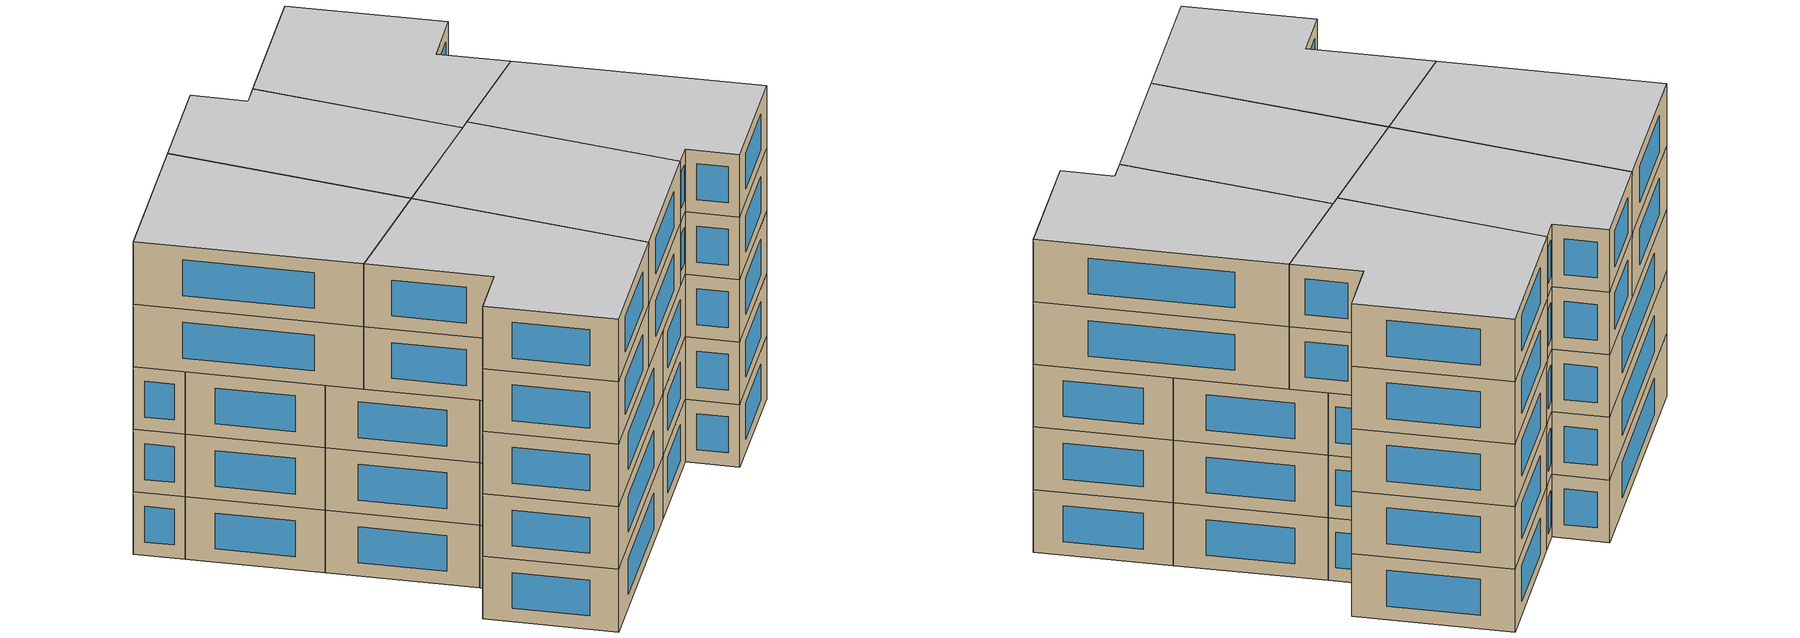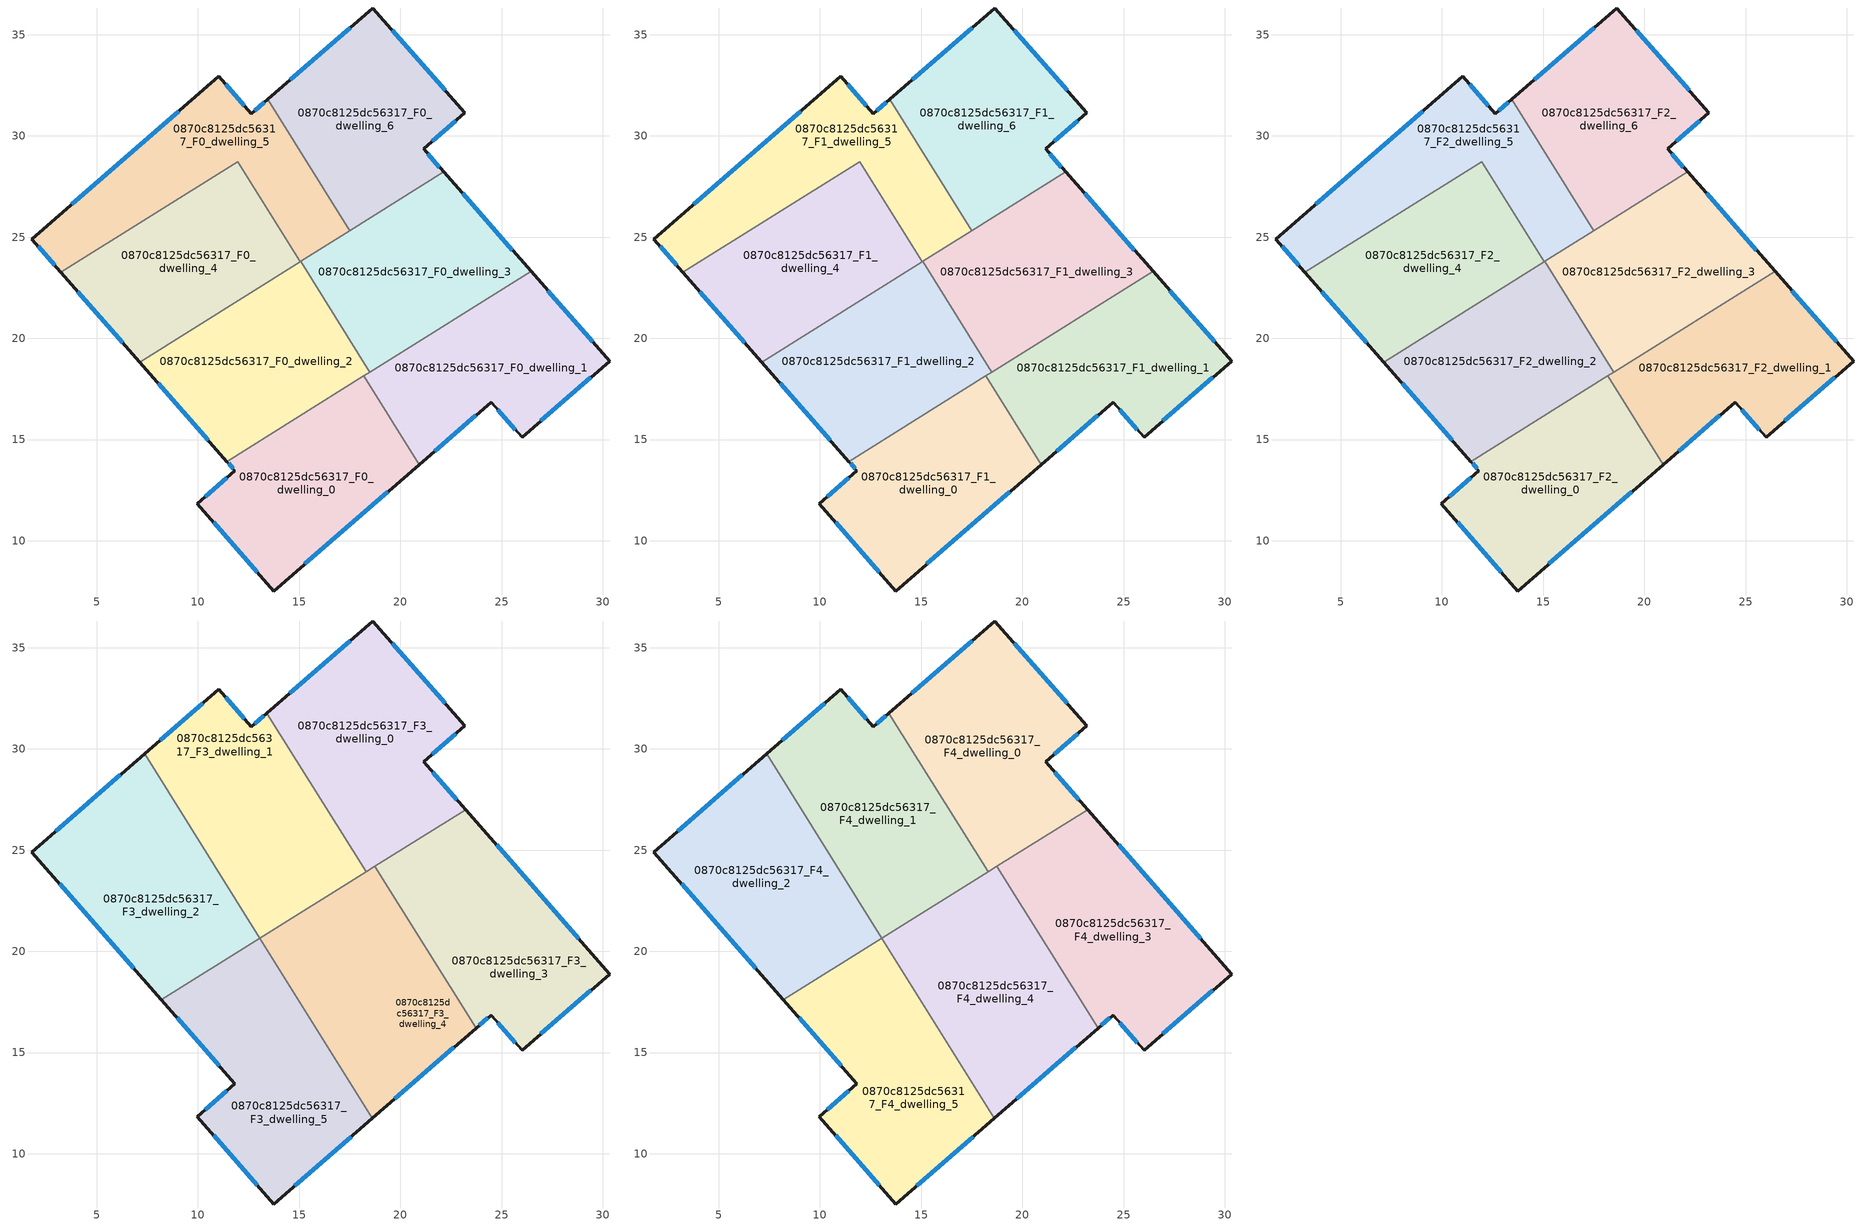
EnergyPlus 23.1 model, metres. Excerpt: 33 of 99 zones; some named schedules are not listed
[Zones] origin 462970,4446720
0870c8125dc56317_F0_dwelling_0
 floor ground (EU_floor_Construction): 18.19,18.14 20.92,13.76 13.74,7.52 9.96,11.83 11.82,13.47 11.43,13.92 z0
 wall outside (EU_wall_Construction): 11.43,13.92 11.82,13.47 9.96,11.83 13.74,7.52 20.92,13.76 z0:3
 wall to 0870c8125dc56317_F0_dwelling_1 (EU_wall_Construction): 20.92,13.76 18.19,18.14 z0:3
 wall to 0870c8125dc56317_F0_dwelling_2 (EU_wall_Construction): 18.19,18.14 11.43,13.92 z0:3
 window (EU_Window_Construction): 11.42,13.12 10.36,12.18 / 11.51,13.82 11.74,13.56 / 15.28,8.86 19.39,12.43 / 10.77,10.91 12.93,8.44 z0.64:2.36
0870c8125dc56317_F0_dwelling_1
 floor ground (EU_floor_Construction): 26.46,23.31 30.34,18.88 26.01,15.12 24.48,16.86 20.92,13.76 18.19,18.14 z0
 wall outside (EU_wall_Construction): 20.92,13.76 24.48,16.86 26.01,15.12 30.34,18.88 26.46,23.31 z0:3
 wall to 0870c8125dc56317_F0_dwelling_3 (EU_wall_Construction): 26.46,23.31 18.49,18.34 z0:3
 wall to 0870c8125dc56317_F0_dwelling_2 (EU_wall_Construction): 18.49,18.33 18.19,18.14 z0:3
 window (EU_Window_Construction): 29.51,19.83 27.29,22.36 / 26.94,15.92 29.41,18.08 / 24.81,16.48 25.68,15.49 / 21.69,14.43 23.72,16.19 z0.64:2.36
0870c8125dc56317_F0_dwelling_2
 floor ground (EU_floor_Construction): 15.08,23.8 18.49,18.33 11.43,13.92 7.12,18.83 z0
 wall outside (EU_wall_Construction): 7.12,18.83 11.43,13.92 z0:3
 wall to 0870c8125dc56317_F0_dwelling_3 (EU_wall_Construction): 18.49,18.33 15.08,23.8 z0:3
 wall to 0870c8125dc56317_F0_dwelling_4 (EU_wall_Construction): 15.05,23.79 7.12,18.83 z0:3
 wall to 0870c8125dc56317_F0_dwelling_5 (EU_wall_Construction): 15.08,23.8 15.05,23.79 z0:3
 window (EU_Window_Construction): 8.04,17.78 10.5,14.97 z0.64:2.36
0870c8125dc56317_F0_dwelling_3
 floor ground (EU_floor_Construction): 22.15,28.22 26.46,23.31 18.49,18.33 15.08,23.8 z0
 wall outside (EU_wall_Construction): 26.46,23.31 22.15,28.22 z0:3
 wall to 0870c8125dc56317_F0_dwelling_6 (EU_wall_Construction): 22.15,28.22 17.5,25.32 z0:3
 wall to 0870c8125dc56317_F0_dwelling_5 (EU_wall_Construction): 17.5,25.32 15.08,23.8 z0:3
 window (EU_Window_Construction): 25.53,24.36 23.07,27.17 z0.64:2.36
0870c8125dc56317_F0_dwelling_4
 floor ground (EU_floor_Construction): 11.97,28.72 15.05,23.79 7.12,18.83 3.23,23.26 z0
 wall outside (EU_wall_Construction): 3.23,23.26 7.12,18.83 z0:3
 wall to 0870c8125dc56317_F0_dwelling_5 (EU_wall_Construction): 15.05,23.79 11.97,28.72 3.23,23.26 z0:3
 window (EU_Window_Construction): 4.06,22.31 6.28,19.78 z0.64:2.36
0870c8125dc56317_F0_dwelling_5
 floor ground (EU_floor_Construction): 13.45,31.81 17.5,25.32 15.05,23.79 11.97,28.72 3.23,23.26 1.79,24.91 11.02,32.94 12.63,31.1 z0
 wall outside (EU_wall_Construction): 13.45,31.81 12.63,31.1 11.02,32.94 1.79,24.91 3.23,23.26 z0:3
 wall to 0870c8125dc56317_F0_dwelling_6 (EU_wall_Construction): 17.5,25.32 13.45,31.81 z0:3
 window (EU_Window_Construction): 2.1,24.55 2.92,23.61 / 9.04,31.22 3.77,26.63 / 12.29,31.49 11.37,32.55 / 13.27,31.66 12.81,31.25 z0.64:2.36
0870c8125dc56317_F0_dwelling_6
 floor ground (EU_floor_Construction): 18.63,36.32 23.18,31.14 21.15,29.36 22.15,28.22 17.5,25.32 13.45,31.81 z0
 wall outside (EU_wall_Construction): 22.15,28.22 21.15,29.36 23.18,31.14 18.63,36.32 13.45,31.81 z0:3
 window (EU_Window_Construction): 17.52,35.36 14.56,32.78 / 22.21,32.25 19.61,35.21 / 21.58,29.74 22.75,30.76 / 21.93,28.47 21.36,29.12 z0.64:2.36
0870c8125dc56317_F1_dwelling_0
 floor to 0870c8125dc56317_F0_dwelling_0 (EU_floor_Construction): 18.19,18.14 20.92,13.76 13.74,7.52 9.96,11.83 11.82,13.47 11.43,13.92 z3
 wall outside (EU_wall_Construction): 11.43,13.92 11.82,13.47 9.96,11.83 13.74,7.52 20.92,13.76 z3:6
 wall to 0870c8125dc56317_F1_dwelling_1 (EU_wall_Construction): 20.92,13.76 18.19,18.14 z3:6
 wall to 0870c8125dc56317_F1_dwelling_2 (EU_wall_Construction): 18.19,18.14 11.43,13.92 z3:6
 window (EU_Window_Construction): 11.42,13.12 10.36,12.18 / 11.51,13.82 11.74,13.56 / 15.28,8.86 19.39,12.43 / 10.77,10.91 12.93,8.44 z3.64:5.36
0870c8125dc56317_F1_dwelling_1
 floor to 0870c8125dc56317_F0_dwelling_1 (EU_floor_Construction): 26.46,23.31 30.34,18.88 26.01,15.12 24.48,16.86 20.92,13.76 18.19,18.14 z3
 wall outside (EU_wall_Construction): 20.92,13.76 24.48,16.86 26.01,15.12 30.34,18.88 26.46,23.31 z3:6
 wall to 0870c8125dc56317_F1_dwelling_3 (EU_wall_Construction): 26.46,23.31 18.49,18.34 z3:6
 wall to 0870c8125dc56317_F1_dwelling_2 (EU_wall_Construction): 18.49,18.33 18.19,18.14 z3:6
 window (EU_Window_Construction): 29.51,19.83 27.29,22.36 / 26.94,15.92 29.41,18.08 / 24.81,16.48 25.68,15.49 / 21.69,14.43 23.72,16.19 z3.64:5.36
0870c8125dc56317_F1_dwelling_2
 floor to 0870c8125dc56317_F0_dwelling_2 (EU_floor_Construction): 15.08,23.8 18.49,18.33 11.43,13.92 7.12,18.83 z3
 wall outside (EU_wall_Construction): 7.12,18.83 11.43,13.92 z3:6
 wall to 0870c8125dc56317_F1_dwelling_3 (EU_wall_Construction): 18.49,18.33 15.08,23.8 z3:6
 wall to 0870c8125dc56317_F1_dwelling_4 (EU_wall_Construction): 15.05,23.79 7.12,18.83 z3:6
 wall to 0870c8125dc56317_F1_dwelling_5 (EU_wall_Construction): 15.08,23.8 15.05,23.79 z3:6
 window (EU_Window_Construction): 8.04,17.78 10.5,14.97 z3.64:5.36
0870c8125dc56317_F1_dwelling_3
 floor to 0870c8125dc56317_F0_dwelling_3 (EU_floor_Construction): 22.15,28.22 26.46,23.31 18.49,18.33 15.08,23.8 z3
 wall outside (EU_wall_Construction): 26.46,23.31 22.15,28.22 z3:6
 wall to 0870c8125dc56317_F1_dwelling_6 (EU_wall_Construction): 22.15,28.22 17.5,25.32 z3:6
 wall to 0870c8125dc56317_F1_dwelling_5 (EU_wall_Construction): 17.5,25.32 15.08,23.8 z3:6
 window (EU_Window_Construction): 25.53,24.36 23.07,27.17 z3.64:5.36
0870c8125dc56317_F1_dwelling_4
 floor to 0870c8125dc56317_F0_dwelling_4 (EU_floor_Construction): 11.97,28.72 15.05,23.79 7.12,18.83 3.23,23.26 z3
 wall outside (EU_wall_Construction): 3.23,23.26 7.12,18.83 z3:6
 wall to 0870c8125dc56317_F1_dwelling_5 (EU_wall_Construction): 15.05,23.79 11.97,28.72 3.23,23.26 z3:6
 window (EU_Window_Construction): 4.06,22.31 6.28,19.78 z3.64:5.36
0870c8125dc56317_F1_dwelling_5
 floor to 0870c8125dc56317_F0_dwelling_5 (EU_floor_Construction): 13.45,31.81 17.5,25.32 15.05,23.79 11.97,28.72 3.23,23.26 1.79,24.91 11.02,32.94 12.63,31.1 z3
 wall outside (EU_wall_Construction): 13.45,31.81 12.63,31.1 11.02,32.94 1.79,24.91 3.23,23.26 z3:6
 wall to 0870c8125dc56317_F1_dwelling_6 (EU_wall_Construction): 17.5,25.32 13.45,31.81 z3:6
 window (EU_Window_Construction): 2.1,24.55 2.92,23.61 / 9.04,31.22 3.77,26.63 / 12.29,31.49 11.37,32.55 / 13.27,31.66 12.81,31.25 z3.64:5.36
0870c8125dc56317_F1_dwelling_6
 floor to 0870c8125dc56317_F0_dwelling_6 (EU_floor_Construction): 18.63,36.32 23.18,31.14 21.15,29.36 22.15,28.22 17.5,25.32 13.45,31.81 z3
 wall outside (EU_wall_Construction): 22.15,28.22 21.15,29.36 23.18,31.14 18.63,36.32 13.45,31.81 z3:6
 window (EU_Window_Construction): 17.52,35.36 14.56,32.78 / 22.21,32.25 19.61,35.21 / 21.58,29.74 22.75,30.76 / 21.93,28.47 21.36,29.12 z3.64:5.36
0870c8125dc56317_F2_dwelling_0
 floor to 0870c8125dc56317_F1_dwelling_0 (EU_floor_Construction): 18.19,18.14 20.92,13.76 13.74,7.52 9.96,11.83 11.82,13.47 11.43,13.92 z6
 wall outside (EU_wall_Construction): 11.43,13.92 11.82,13.47 9.96,11.83 13.74,7.52 20.92,13.76 z6:9
 wall to 0870c8125dc56317_F2_dwelling_1 (EU_wall_Construction): 20.92,13.76 18.19,18.14 z6:9
 wall to 0870c8125dc56317_F2_dwelling_2 (EU_wall_Construction): 18.19,18.14 11.43,13.92 z6:9
 window (EU_Window_Construction): 11.42,13.12 10.36,12.18 / 11.51,13.82 11.74,13.56 / 15.28,8.86 19.39,12.43 / 10.77,10.91 12.93,8.44 z6.64:8.36
0870c8125dc56317_F2_dwelling_1
 floor to 0870c8125dc56317_F1_dwelling_1 (EU_floor_Construction): 26.46,23.31 30.34,18.88 26.01,15.12 24.48,16.86 20.92,13.76 18.19,18.14 z6
 wall outside (EU_wall_Construction): 20.92,13.76 24.48,16.86 26.01,15.12 30.34,18.88 26.46,23.31 z6:9
 wall to 0870c8125dc56317_F2_dwelling_3 (EU_wall_Construction): 26.46,23.31 18.49,18.34 z6:9
 wall to 0870c8125dc56317_F2_dwelling_2 (EU_wall_Construction): 18.49,18.33 18.19,18.14 z6:9
 window (EU_Window_Construction): 29.51,19.83 27.29,22.36 / 26.94,15.92 29.41,18.08 / 24.81,16.48 25.68,15.49 / 21.69,14.43 23.72,16.19 z6.64:8.36
0870c8125dc56317_F2_dwelling_2
 floor to 0870c8125dc56317_F1_dwelling_2 (EU_floor_Construction): 15.08,23.8 18.49,18.33 11.43,13.92 7.12,18.83 z6
 wall outside (EU_wall_Construction): 7.12,18.83 11.43,13.92 z6:9
 wall to 0870c8125dc56317_F2_dwelling_3 (EU_wall_Construction): 18.49,18.33 15.08,23.8 z6:9
 wall to 0870c8125dc56317_F2_dwelling_4 (EU_wall_Construction): 15.05,23.79 7.12,18.83 z6:9
 wall to 0870c8125dc56317_F2_dwelling_5 (EU_wall_Construction): 15.08,23.8 15.05,23.79 z6:9
 window (EU_Window_Construction): 8.04,17.78 10.5,14.97 z6.64:8.36
 ceiling adiabatic (EU_roof_Construction): 15.62,16.54 13.06,20.64 15.93,22.44 15.08,23.8 7.12,18.83 11.43,13.92 z9
0870c8125dc56317_F2_dwelling_3
 floor to 0870c8125dc56317_F1_dwelling_3 (EU_floor_Construction): 22.15,28.22 26.46,23.31 18.49,18.33 15.08,23.8 z6
 wall outside (EU_wall_Construction): 26.46,23.31 22.15,28.22 z6:9
 wall to 0870c8125dc56317_F2_dwelling_6 (EU_wall_Construction): 22.15,28.22 17.5,25.32 z6:9
 wall to 0870c8125dc56317_F2_dwelling_5 (EU_wall_Construction): 17.5,25.32 15.08,23.8 z6:9
 window (EU_Window_Construction): 25.53,24.36 23.07,27.17 z6.64:8.36
 ceiling adiabatic (EU_roof_Construction): 18.31,23.92 17.46,25.29 15.08,23.8 15.93,22.44 z9
0870c8125dc56317_F2_dwelling_4
 floor to 0870c8125dc56317_F1_dwelling_4 (EU_floor_Construction): 11.97,28.72 15.05,23.79 7.12,18.83 3.23,23.26 z6
 wall outside (EU_wall_Construction): 3.23,23.26 7.12,18.83 z6:9
 wall to 0870c8125dc56317_F2_dwelling_5 (EU_wall_Construction): 15.05,23.79 11.97,28.72 3.23,23.26 z6:9
 window (EU_Window_Construction): 4.06,22.31 6.28,19.78 z6.64:8.36
 ceiling adiabatic (EU_roof_Construction): 12.2,22.01 9.12,26.94 3.23,23.26 7.12,18.83 z9
0870c8125dc56317_F2_dwelling_5
 floor to 0870c8125dc56317_F1_dwelling_5 (EU_floor_Construction): 13.45,31.81 17.5,25.32 15.05,23.79 11.97,28.72 3.23,23.26 1.79,24.91 11.02,32.94 12.63,31.1 z6
 wall outside (EU_wall_Construction): 13.45,31.81 12.63,31.1 11.02,32.94 1.79,24.91 3.23,23.26 z6:9
 wall to 0870c8125dc56317_F2_dwelling_6 (EU_wall_Construction): 17.5,25.32 13.45,31.81 z6:9
 window (EU_Window_Construction): 2.1,24.55 2.92,23.61 / 9.04,31.22 3.77,26.63 / 12.29,31.49 11.37,32.55 / 13.27,31.66 12.81,31.25 z6.64:8.36
0870c8125dc56317_F2_dwelling_6
 floor to 0870c8125dc56317_F1_dwelling_6 (EU_floor_Construction): 18.63,36.32 23.18,31.14 21.15,29.36 22.15,28.22 17.5,25.32 13.45,31.81 z6
 wall outside (EU_wall_Construction): 22.15,28.22 21.15,29.36 23.18,31.14 18.63,36.32 13.45,31.81 z6:9
 window (EU_Window_Construction): 17.52,35.36 14.56,32.78 / 22.21,32.25 19.61,35.21 / 21.58,29.74 22.75,30.76 / 21.93,28.47 21.36,29.12 z6.64:8.36
0870c8125dc56317_F3_dwelling_0
 floor to 0870c8125dc56317_F2_dwelling_6 (EU_floor_Construction): 18.63,36.32 23.18,31.14 21.15,29.36 22.15,28.22 17.5,25.32 13.45,31.81 z9
 floor to 0870c8125dc56317_F2_dwelling_5 (EU_floor_Construction): 13.45,31.81 17.5,25.32 17.46,25.29 13.41,31.78 z9
 floor to 0870c8125dc56317_F2_dwelling_3 (EU_floor_Construction): 22.15,28.22 23.22,26.99 18.31,23.92 17.46,25.29 z9
 wall outside (EU_wall_Construction): 23.22,26.99 21.15,29.36 23.18,31.14 18.63,36.32 13.41,31.78 z9:12
 wall to 0870c8125dc56317_F3_dwelling_1 (EU_wall_Construction): 13.41,31.78 18.31,23.92 z9:12
 wall to 0870c8125dc56317_F3_dwelling_3 (EU_wall_Construction): 18.74,24.19 23.22,26.99 z9:12
 wall to 0870c8125dc56317_F3_dwelling_4 (EU_wall_Construction): 18.31,23.92 18.74,24.19 z9:12
 window (EU_Window_Construction): 22.78,27.5 21.59,28.85 / 17.51,35.35 14.53,32.75 / 22.21,32.25 19.61,35.21 / 21.58,29.74 22.75,30.76 z9.64:11.36
0870c8125dc56317_F3_dwelling_1
 floor to 0870c8125dc56317_F2_dwelling_5 (EU_floor_Construction): 13.41,31.78 17.46,25.29 15.05,23.79 11.97,28.72 9.12,26.94 7.36,29.75 11.02,32.94 12.63,31.1 z9
 floor to 0870c8125dc56317_F2_dwelling_4 (EU_floor_Construction): 11.97,28.72 15.05,23.79 12.2,22.01 9.12,26.94 z9
 floor adiabatic (EU_floor_Construction): 17.46,25.29 18.31,23.92 13.06,20.64 12.2,22.01 z9
 wall outside (EU_wall_Construction): 13.41,31.78 12.63,31.1 11.02,32.94 7.36,29.75 z9:12
 wall to 0870c8125dc56317_F3_dwelling_2 (EU_wall_Construction): 7.36,29.75 13.06,20.64 z9:12
 wall to 0870c8125dc56317_F3_dwelling_4 (EU_wall_Construction): 13.06,20.64 18.31,23.92 z9:12
 window (EU_Window_Construction): 10.24,32.26 8.14,30.44 / 12.29,31.49 11.37,32.55 / 13.24,31.63 12.8,31.25 z9.64:11.36
0870c8125dc56317_F3_dwelling_2
 floor to 0870c8125dc56317_F2_dwelling_5 (EU_floor_Construction): 7.36,29.75 9.12,26.94 3.23,23.26 1.79,24.91 z9
 floor adiabatic (EU_floor_Construction): 9.12,26.94 13.06,20.64 8.19,17.6 3.23,23.26 z9
 wall outside (EU_wall_Construction): 7.36,29.75 1.79,24.91 8.19,17.6 z9:12
 wall to 0870c8125dc56317_F3_dwelling_5 (EU_wall_Construction): 8.19,17.6 13.06,20.64 z9:12
 window (EU_Window_Construction): 3.16,23.34 6.82,19.17 / 6.17,28.71 2.98,25.94 z9.64:11.36
0870c8125dc56317_F3_dwelling_3
 floor to 0870c8125dc56317_F2_dwelling_1 (EU_floor_Construction): 26.46,23.31 30.34,18.88 26.01,15.12 24.48,16.86 23.74,16.21 21.31,20.09 z9
 floor to 0870c8125dc56317_F2_dwelling_3 (EU_floor_Construction): 23.22,26.99 26.46,23.31 21.31,20.09 18.74,24.2 z9
 wall outside (EU_wall_Construction): 23.74,16.21 24.48,16.86 26.01,15.12 30.34,18.88 23.22,26.99 z9:12
 wall to 0870c8125dc56317_F3_dwelling_4 (EU_wall_Construction): 18.74,24.2 23.74,16.21 z9:12
 window (EU_Window_Construction): 28.82,20.62 24.75,25.26 / 26.94,15.92 29.41,18.08 / 24.81,16.48 25.68,15.49 / 23.9,16.35 24.32,16.72 z9.64:11.36
0870c8125dc56317_F3_dwelling_4
 floor to 0870c8125dc56317_F2_dwelling_2 (EU_floor_Construction): 15.93,22.44 18.49,18.33 15.62,16.54 13.06,20.64 z9
 floor to 0870c8125dc56317_F2_dwelling_0 (EU_floor_Construction): 18.19,18.14 20.92,13.76 18.61,11.76 15.62,16.54 z9
 floor to 0870c8125dc56317_F2_dwelling_1 (EU_floor_Construction): 21.31,20.09 23.74,16.21 20.92,13.76 18.19,18.14 z9
 floor to 0870c8125dc56317_F2_dwelling_3 (EU_floor_Construction): 18.74,24.2 21.31,20.09 18.49,18.34 15.93,22.44 z9
 wall outside (EU_wall_Construction): 18.61,11.76 23.74,16.21 z9:12
 wall to 0870c8125dc56317_F3_dwelling_5 (EU_wall_Construction): 13.06,20.64 18.61,11.76 z9:12
 window (EU_Window_Construction): 19.71,12.71 22.64,15.25 z9.64:11.36
0870c8125dc56317_F3_dwelling_5
 floor to 0870c8125dc56317_F2_dwelling_0 (EU_floor_Construction): 15.62,16.54 18.61,11.76 13.74,7.52 9.96,11.83 11.82,13.47 11.43,13.92 z9
 floor adiabatic (EU_floor_Construction): 13.06,20.64 15.62,16.54 11.43,13.92 8.19,17.6 z9
 wall outside (EU_wall_Construction): 8.19,17.6 11.82,13.47 9.96,11.83 13.74,7.52 18.61,11.76 z9:12
 window (EU_Window_Construction): 8.97,16.72 11.04,14.35 / 14.79,8.43 17.57,10.85 / 10.77,10.91 12.93,8.44 / 11.42,13.12 10.36,12.18 z9.64:11.36
0870c8125dc56317_F4_dwelling_0
 floor to 0870c8125dc56317_F3_dwelling_0 (EU_floor_Construction): 18.63,36.32 23.18,31.14 21.15,29.36 23.22,26.99 18.31,23.92 13.41,31.78 z12
 wall outside (EU_wall_Construction): 23.22,26.99 21.15,29.36 23.18,31.14 18.63,36.32 13.41,31.78 z12:15
 wall to 0870c8125dc56317_F4_dwelling_1 (EU_wall_Construction): 13.41,31.78 18.31,23.92 z12:15
 wall to 0870c8125dc56317_F4_dwelling_3 (EU_wall_Construction): 18.74,24.19 23.22,26.99 z12:15
 wall to 0870c8125dc56317_F4_dwelling_4 (EU_wall_Construction): 18.31,23.92 18.74,24.19 z12:15
 window (EU_Window_Construction): 22.78,27.5 21.59,28.85 / 17.51,35.35 14.53,32.75 / 22.21,32.25 19.61,35.21 / 21.58,29.74 22.75,30.76 z12.64:14.36
 ceiling to 0870c8125dc56317_F5_dwelling_0 (EU_floor_Construction): 23.22,26.99 21.15,29.36 23.18,31.14 18.63,36.32 13.41,31.78 18.31,23.92 z15
0870c8125dc56317_F4_dwelling_1
 floor to 0870c8125dc56317_F3_dwelling_1 (EU_floor_Construction): 13.41,31.78 18.31,23.92 13.06,20.64 7.36,29.75 11.02,32.94 12.63,31.1 z12
 wall outside (EU_wall_Construction): 13.41,31.78 12.63,31.1 11.02,32.94 7.36,29.75 z12:15
 wall to 0870c8125dc56317_F4_dwelling_2 (EU_wall_Construction): 7.36,29.75 13.06,20.64 z12:15
 wall to 0870c8125dc56317_F4_dwelling_4 (EU_wall_Construction): 13.06,20.64 18.31,23.92 z12:15
 window (EU_Window_Construction): 10.24,32.26 8.14,30.44 / 12.29,31.49 11.37,32.55 / 13.24,31.63 12.8,31.25 z12.64:14.36
 ceiling to 0870c8125dc56317_F5_dwelling_1 (EU_floor_Construction): 18.31,23.92 13.41,31.78 12.63,31.1 11.02,32.94 7.36,29.75 13.06,20.64 z15
0870c8125dc56317_F4_dwelling_2
 floor to 0870c8125dc56317_F3_dwelling_2 (EU_floor_Construction): 7.36,29.75 13.06,20.64 8.19,17.6 1.79,24.91 z12
 wall outside (EU_wall_Construction): 7.36,29.75 1.79,24.91 8.19,17.6 z12:15
 wall to 0870c8125dc56317_F4_dwelling_5 (EU_wall_Construction): 8.19,17.6 13.06,20.64 z12:15
 window (EU_Window_Construction): 3.16,23.34 6.82,19.17 / 6.17,28.71 2.98,25.94 z12.64:14.36
 ceiling to 0870c8125dc56317_F5_dwelling_2 (EU_floor_Construction): 13.06,20.64 7.36,29.75 1.79,24.91 8.19,17.6 z15
0870c8125dc56317_F4_dwelling_3
 floor to 0870c8125dc56317_F3_dwelling_3 (EU_floor_Construction): 23.22,26.99 30.34,18.88 26.01,15.12 24.48,16.86 23.74,16.21 18.74,24.2 z12
 wall outside (EU_wall_Construction): 23.74,16.21 24.48,16.86 26.01,15.12 30.34,18.88 23.22,26.99 z12:15
 wall to 0870c8125dc56317_F4_dwelling_4 (EU_wall_Construction): 18.74,24.2 23.74,16.21 z12:15
 window (EU_Window_Construction): 28.82,20.62 24.75,25.26 / 26.94,15.92 29.41,18.08 / 24.81,16.48 25.68,15.49 / 23.9,16.35 24.32,16.72 z12.64:14.36
 ceiling to 0870c8125dc56317_F5_dwelling_3 (EU_floor_Construction): 30.34,18.88 23.22,26.99 18.74,24.2 23.74,16.21 24.48,16.86 26.01,15.12 z15
0870c8125dc56317_F4_dwelling_4
 floor to 0870c8125dc56317_F3_dwelling_4 (EU_floor_Construction): 18.74,24.2 23.74,16.21 18.61,11.76 13.06,20.64 z12
 wall outside (EU_wall_Construction): 18.61,11.76 23.74,16.21 z12:15
 wall to 0870c8125dc56317_F4_dwelling_5 (EU_wall_Construction): 13.06,20.64 18.61,11.76 z12:15
 window (EU_Window_Construction): 19.71,12.71 22.64,15.25 z12.64:14.36
 ceiling to 0870c8125dc56317_F5_dwelling_4 (EU_floor_Construction): 23.74,16.21 18.74,24.2 13.06,20.64 18.61,11.76 z15
0870c8125dc56317_F4_dwelling_5
 floor to 0870c8125dc56317_F3_dwelling_5 (EU_floor_Construction): 13.06,20.64 18.61,11.76 13.74,7.52 9.96,11.83 11.82,13.47 8.19,17.6 z12
 wall outside (EU_wall_Construction): 8.19,17.6 11.82,13.47 9.96,11.83 13.74,7.52 18.61,11.76 z12:15
 window (EU_Window_Construction): 8.97,16.72 11.04,14.35 / 14.79,8.43 17.57,10.85 / 10.77,10.91 12.93,8.44 / 11.42,13.12 10.36,12.18 z12.64:14.36
 ceiling to 0870c8125dc56317_F5_dwelling_5 (EU_floor_Construction): 18.61,11.76 13.06,20.64 8.19,17.6 11.82,13.47 9.96,11.83 13.74,7.52 z15
[Building]
EU S2 Campaign: North Axis=0; Terrain=City; Solar Distribution=FullExterior
[Site:Location]
Yerevan-Zvartnots.Intl.AP: Latitude=40.15; Longitude=44.383; Time Zone=4; Elevation=854
[SizingPeriod:WeatherFileDays]
AnnualSizingPeriod: Begin Month=1; Begin Day of Month=1; End Month=12; End Day of Month=31; Day of Week for Start Day=Monday; Use Weather File Daylight Saving Period=No; Use Weather File Rain and Snow Indicators=No
[MATERIAL]
EU_InternalMass_Material: Roughness=MediumRough; Thickness=0.1; Conductivity=1; Density=1800; Specific Heat=900; Thermal Absorptance=0.9; Solar Absorptance=0.7; Visible Absorptance=0.7
[MATERIAL:NOMASS] Roughness=MediumRough; Thermal Absorptance=0.9; Solar Absorptance=0.7; Visible Absorptance=0.7
Name | Thermal Resistance
EU_wall_NoMass | 1.05043
EU_roof_NoMass | 1.45357
EU_floor_NoMass | 0.478065
[WINDOWMATERIAL:SIMPLEGLAZINGSYSTEM]
EU_Window_SimpleGlazing: UFactor=2.5566; Solar Heat Gain Coefficient=0.75; Visible Transmittance=0.75
[CONSTRUCTION]
EU_wall_Construction: EU_wall_NoMass
EU_roof_Construction: EU_roof_NoMass
EU_floor_Construction: EU_floor_NoMass
EU_Window_Construction: EU_Window_SimpleGlazing
EU_InternalMass_Construction: EU_InternalMass_Material
[ZONE] Type=1; Multiplier=1; Ceiling Height=autocalculate; Floor Area=autocalculate; Part of Total Floor Area=Yes
Name | Volume
0870c8125dc56317_F0_dwelling_0; 0870c8125dc56317_F1_dwelling_0; 0870c8125dc56317_F2_dwelling_0; 0870c8125dc56317_F0_dwelling_4; 0870c8125dc56317_F1_dwelling_4; 0870c8125dc56317_F2_dwelling_4 | 171.479
0870c8125dc56317_F3_dwelling_0; 0870c8125dc56317_F4_dwelling_0 | 200.047
0870c8125dc56317_F0_dwelling_1; 0870c8125dc56317_F1_dwelling_1; 0870c8125dc56317_F2_dwelling_1 | 171.484
0870c8125dc56317_F3_dwelling_1; 0870c8125dc56317_F4_dwelling_1 | 200.05
0870c8125dc56317_F0_dwelling_2; 0870c8125dc56317_F1_dwelling_2; 0870c8125dc56317_F2_dwelling_2 | 171.447
0870c8125dc56317_F3_dwelling_2; 0870c8125dc56317_F4_dwelling_2 | 200.068
0870c8125dc56317_F0_dwelling_3; 0870c8125dc56317_F1_dwelling_3; 0870c8125dc56317_F2_dwelling_3 | 171.441
0870c8125dc56317_F3_dwelling_3; 0870c8125dc56317_F4_dwelling_3 | 200.034
0870c8125dc56317_F3_dwelling_4; 0870c8125dc56317_F4_dwelling_4 | 200.038
0870c8125dc56317_F0_dwelling_5; 0870c8125dc56317_F1_dwelling_5; 0870c8125dc56317_F2_dwelling_5 | 171.456
0870c8125dc56317_F3_dwelling_5; 0870c8125dc56317_F4_dwelling_5 | 200.052
0870c8125dc56317_F0_dwelling_6; 0870c8125dc56317_F1_dwelling_6; 0870c8125dc56317_F2_dwelling_6 | 171.482
[INTERNALMASS] Construction=EU_InternalMass_Construction
Name | Zone or ZoneList | Surface Area
0870c8125dc56317_F0_dwelling_0_EU_InternalMass | 0870c8125dc56317_F0_dwelling_0 | 57.1602
0870c8125dc56317_F0_dwelling_1_EU_InternalMass | 0870c8125dc56317_F0_dwelling_1 | 57.1622
0870c8125dc56317_F0_dwelling_2_EU_InternalMass | 0870c8125dc56317_F0_dwelling_2 | 57.1477
0870c8125dc56317_F0_dwelling_3_EU_InternalMass | 0870c8125dc56317_F0_dwelling_3 | 57.1482
0870c8125dc56317_F0_dwelling_4_EU_InternalMass | 0870c8125dc56317_F0_dwelling_4 | 57.1611
0870c8125dc56317_F0_dwelling_5_EU_InternalMass | 0870c8125dc56317_F0_dwelling_5 | 57.1519
0870c8125dc56317_F0_dwelling_6_EU_InternalMass | 0870c8125dc56317_F0_dwelling_6 | 57.1615
0870c8125dc56317_F1_dwelling_0_EU_InternalMass | 0870c8125dc56317_F1_dwelling_0 | 57.1602
0870c8125dc56317_F1_dwelling_1_EU_InternalMass | 0870c8125dc56317_F1_dwelling_1 | 57.1622
0870c8125dc56317_F1_dwelling_2_EU_InternalMass | 0870c8125dc56317_F1_dwelling_2 | 57.1477
0870c8125dc56317_F1_dwelling_3_EU_InternalMass | 0870c8125dc56317_F1_dwelling_3 | 57.1482
0870c8125dc56317_F1_dwelling_4_EU_InternalMass | 0870c8125dc56317_F1_dwelling_4 | 57.1611
0870c8125dc56317_F1_dwelling_5_EU_InternalMass | 0870c8125dc56317_F1_dwelling_5 | 57.1519
0870c8125dc56317_F1_dwelling_6_EU_InternalMass | 0870c8125dc56317_F1_dwelling_6 | 57.1615
0870c8125dc56317_F2_dwelling_0_EU_InternalMass | 0870c8125dc56317_F2_dwelling_0 | 57.1602
0870c8125dc56317_F2_dwelling_1_EU_InternalMass | 0870c8125dc56317_F2_dwelling_1 | 57.1622
0870c8125dc56317_F2_dwelling_2_EU_InternalMass | 0870c8125dc56317_F2_dwelling_2 | 57.1477
0870c8125dc56317_F2_dwelling_3_EU_InternalMass | 0870c8125dc56317_F2_dwelling_3 | 57.1482
0870c8125dc56317_F2_dwelling_4_EU_InternalMass | 0870c8125dc56317_F2_dwelling_4 | 57.1611
0870c8125dc56317_F2_dwelling_5_EU_InternalMass | 0870c8125dc56317_F2_dwelling_5 | 57.1519
0870c8125dc56317_F2_dwelling_6_EU_InternalMass | 0870c8125dc56317_F2_dwelling_6 | 57.1615
0870c8125dc56317_F3_dwelling_0_EU_InternalMass | 0870c8125dc56317_F3_dwelling_0 | 66.6826
0870c8125dc56317_F3_dwelling_1_EU_InternalMass | 0870c8125dc56317_F3_dwelling_1 | 66.6833
0870c8125dc56317_F3_dwelling_2_EU_InternalMass | 0870c8125dc56317_F3_dwelling_2 | 66.6894
0870c8125dc56317_F3_dwelling_3_EU_InternalMass | 0870c8125dc56317_F3_dwelling_3 | 66.6778
0870c8125dc56317_F3_dwelling_4_EU_InternalMass | 0870c8125dc56317_F3_dwelling_4 | 66.6792
0870c8125dc56317_F3_dwelling_5_EU_InternalMass | 0870c8125dc56317_F3_dwelling_5 | 66.6841
0870c8125dc56317_F4_dwelling_0_EU_InternalMass | 0870c8125dc56317_F4_dwelling_0 | 66.6826
0870c8125dc56317_F4_dwelling_1_EU_InternalMass | 0870c8125dc56317_F4_dwelling_1 | 66.6833
0870c8125dc56317_F4_dwelling_2_EU_InternalMass | 0870c8125dc56317_F4_dwelling_2 | 66.6894
0870c8125dc56317_F4_dwelling_3_EU_InternalMass | 0870c8125dc56317_F4_dwelling_3 | 66.6778
0870c8125dc56317_F4_dwelling_4_EU_InternalMass | 0870c8125dc56317_F4_dwelling_4 | 66.6792
0870c8125dc56317_F4_dwelling_5_EU_InternalMass | 0870c8125dc56317_F4_dwelling_5 | 66.6841
[OTHEREQUIPMENT] Fuel Type=Electricity; Design Level Calculation Method=Watts/Area; Power per Zone Floor Area=1; Fraction Latent=0; Fraction Radiant=0; Fraction Lost=0; Carbon Dioxide Generation Rate=0; EndUse Subcategory=EU_Step8_InternalGains
Name | Zone or ZoneList or Space or SpaceList | Schedule
EU_Step8_InternalGain_0870c8125dc56317_F0_dwelling_0_f000 | 0870c8125dc56317_F0_dwelling_0 | EU_Step8_GainSchedule_0870c8125dc56317_F0_dwelling_0_f000
EU_Step8_InternalGain_0870c8125dc56317_F0_dwelling_1_f000 | 0870c8125dc56317_F0_dwelling_1 | EU_Step8_GainSchedule_0870c8125dc56317_F0_dwelling_1_f000
EU_Step8_InternalGain_0870c8125dc56317_F0_dwelling_2_f000 | 0870c8125dc56317_F0_dwelling_2 | EU_Step8_GainSchedule_0870c8125dc56317_F0_dwelling_2_f000
EU_Step8_InternalGain_0870c8125dc56317_F0_dwelling_3_f000 | 0870c8125dc56317_F0_dwelling_3 | EU_Step8_GainSchedule_0870c8125dc56317_F0_dwelling_3_f000
EU_Step8_InternalGain_0870c8125dc56317_F0_dwelling_4_f000 | 0870c8125dc56317_F0_dwelling_4 | EU_Step8_GainSchedule_0870c8125dc56317_F0_dwelling_4_f000
EU_Step8_InternalGain_0870c8125dc56317_F0_dwelling_5_f000 | 0870c8125dc56317_F0_dwelling_5 | EU_Step8_GainSchedule_0870c8125dc56317_F0_dwelling_5_f000
EU_Step8_InternalGain_0870c8125dc56317_F0_dwelling_6_f000 | 0870c8125dc56317_F0_dwelling_6 | EU_Step8_GainSchedule_0870c8125dc56317_F0_dwelling_6_f000
EU_Step8_InternalGain_0870c8125dc56317_F1_dwelling_0_f000 | 0870c8125dc56317_F1_dwelling_0 | EU_Step8_GainSchedule_0870c8125dc56317_F1_dwelling_0_f000
EU_Step8_InternalGain_0870c8125dc56317_F1_dwelling_1_f000 | 0870c8125dc56317_F1_dwelling_1 | EU_Step8_GainSchedule_0870c8125dc56317_F1_dwelling_1_f000
EU_Step8_InternalGain_0870c8125dc56317_F1_dwelling_2_f000 | 0870c8125dc56317_F1_dwelling_2 | EU_Step8_GainSchedule_0870c8125dc56317_F1_dwelling_2_f000
EU_Step8_InternalGain_0870c8125dc56317_F1_dwelling_3_f000 | 0870c8125dc56317_F1_dwelling_3 | EU_Step8_GainSchedule_0870c8125dc56317_F1_dwelling_3_f000
EU_Step8_InternalGain_0870c8125dc56317_F1_dwelling_4_f000 | 0870c8125dc56317_F1_dwelling_4 | EU_Step8_GainSchedule_0870c8125dc56317_F1_dwelling_4_f000
EU_Step8_InternalGain_0870c8125dc56317_F1_dwelling_5_f000 | 0870c8125dc56317_F1_dwelling_5 | EU_Step8_GainSchedule_0870c8125dc56317_F1_dwelling_5_f000
EU_Step8_InternalGain_0870c8125dc56317_F1_dwelling_6_f000 | 0870c8125dc56317_F1_dwelling_6 | EU_Step8_GainSchedule_0870c8125dc56317_F1_dwelling_6_f000
EU_Step8_InternalGain_0870c8125dc56317_F2_dwelling_0_f000 | 0870c8125dc56317_F2_dwelling_0 | EU_Step8_GainSchedule_0870c8125dc56317_F2_dwelling_0_f000
EU_Step8_InternalGain_0870c8125dc56317_F2_dwelling_1_f000 | 0870c8125dc56317_F2_dwelling_1 | EU_Step8_GainSchedule_0870c8125dc56317_F2_dwelling_1_f000
EU_Step8_InternalGain_0870c8125dc56317_F2_dwelling_2_f000 | 0870c8125dc56317_F2_dwelling_2 | EU_Step8_GainSchedule_0870c8125dc56317_F2_dwelling_2_f000
EU_Step8_InternalGain_0870c8125dc56317_F2_dwelling_3_f000 | 0870c8125dc56317_F2_dwelling_3 | EU_Step8_GainSchedule_0870c8125dc56317_F2_dwelling_3_f000
EU_Step8_InternalGain_0870c8125dc56317_F2_dwelling_4_f000 | 0870c8125dc56317_F2_dwelling_4 | EU_Step8_GainSchedule_0870c8125dc56317_F2_dwelling_4_f000
EU_Step8_InternalGain_0870c8125dc56317_F2_dwelling_5_f000 | 0870c8125dc56317_F2_dwelling_5 | EU_Step8_GainSchedule_0870c8125dc56317_F2_dwelling_5_f000
EU_Step8_InternalGain_0870c8125dc56317_F2_dwelling_6_f000 | 0870c8125dc56317_F2_dwelling_6 | EU_Step8_GainSchedule_0870c8125dc56317_F2_dwelling_6_f000
EU_Step8_InternalGain_0870c8125dc56317_F3_dwelling_0_f000 | 0870c8125dc56317_F3_dwelling_0 | EU_Step8_GainSchedule_0870c8125dc56317_F3_dwelling_0_f000
EU_Step8_InternalGain_0870c8125dc56317_F3_dwelling_1_f000 | 0870c8125dc56317_F3_dwelling_1 | EU_Step8_GainSchedule_0870c8125dc56317_F3_dwelling_1_f000
EU_Step8_InternalGain_0870c8125dc56317_F3_dwelling_2_f000 | 0870c8125dc56317_F3_dwelling_2 | EU_Step8_GainSchedule_0870c8125dc56317_F3_dwelling_2_f000
EU_Step8_InternalGain_0870c8125dc56317_F3_dwelling_3_f000 | 0870c8125dc56317_F3_dwelling_3 | EU_Step8_GainSchedule_0870c8125dc56317_F3_dwelling_3_f000
EU_Step8_InternalGain_0870c8125dc56317_F3_dwelling_4_f000 | 0870c8125dc56317_F3_dwelling_4 | EU_Step8_GainSchedule_0870c8125dc56317_F3_dwelling_4_f000
EU_Step8_InternalGain_0870c8125dc56317_F3_dwelling_5_f000 | 0870c8125dc56317_F3_dwelling_5 | EU_Step8_GainSchedule_0870c8125dc56317_F3_dwelling_5_f000
EU_Step8_InternalGain_0870c8125dc56317_F4_dwelling_0_f000 | 0870c8125dc56317_F4_dwelling_0 | EU_Step8_GainSchedule_0870c8125dc56317_F4_dwelling_0_f000
EU_Step8_InternalGain_0870c8125dc56317_F4_dwelling_1_f000 | 0870c8125dc56317_F4_dwelling_1 | EU_Step8_GainSchedule_0870c8125dc56317_F4_dwelling_1_f000
EU_Step8_InternalGain_0870c8125dc56317_F4_dwelling_2_f000 | 0870c8125dc56317_F4_dwelling_2 | EU_Step8_GainSchedule_0870c8125dc56317_F4_dwelling_2_f000
EU_Step8_InternalGain_0870c8125dc56317_F4_dwelling_3_f000 | 0870c8125dc56317_F4_dwelling_3 | EU_Step8_GainSchedule_0870c8125dc56317_F4_dwelling_3_f000
EU_Step8_InternalGain_0870c8125dc56317_F4_dwelling_4_f000 | 0870c8125dc56317_F4_dwelling_4 | EU_Step8_GainSchedule_0870c8125dc56317_F4_dwelling_4_f000
EU_Step8_InternalGain_0870c8125dc56317_F4_dwelling_5_f000 | 0870c8125dc56317_F4_dwelling_5 | EU_Step8_GainSchedule_0870c8125dc56317_F4_dwelling_5_f000
[ZONEVENTILATION:DESIGNFLOWRATE] Schedule=EU_AlwaysOn; Design Flow Rate Calculation Method=AirChanges/Hour; Air Changes per Hour=0.557805; Ventilation Type=Natural; Fan Pressure Rise=0; Fan Total Efficiency=1; Constant Term Coefficient=1; Temperature Term Coefficient=0; Velocity Term Coefficient=0; Velocity Squared Term Coefficient=0; Minimum Indoor Temperature=-100; Maximum Indoor Temperature=100; Delta Temperature=-100; Minimum Outdoor Temperature=-100; Maximum Outdoor Temperature=100; Maximum Wind Speed=40
Name | Zone or ZoneList or Space or SpaceList
EU_ConstantAir_0870c8125dc56317_F0_dwelling_0 | 0870c8125dc56317_F0_dwelling_0
EU_ConstantAir_0870c8125dc56317_F0_dwelling_1 | 0870c8125dc56317_F0_dwelling_1
EU_ConstantAir_0870c8125dc56317_F0_dwelling_2 | 0870c8125dc56317_F0_dwelling_2
EU_ConstantAir_0870c8125dc56317_F0_dwelling_3 | 0870c8125dc56317_F0_dwelling_3
EU_ConstantAir_0870c8125dc56317_F0_dwelling_4 | 0870c8125dc56317_F0_dwelling_4
EU_ConstantAir_0870c8125dc56317_F0_dwelling_5 | 0870c8125dc56317_F0_dwelling_5
EU_ConstantAir_0870c8125dc56317_F0_dwelling_6 | 0870c8125dc56317_F0_dwelling_6
EU_ConstantAir_0870c8125dc56317_F1_dwelling_0 | 0870c8125dc56317_F1_dwelling_0
EU_ConstantAir_0870c8125dc56317_F1_dwelling_1 | 0870c8125dc56317_F1_dwelling_1
EU_ConstantAir_0870c8125dc56317_F1_dwelling_2 | 0870c8125dc56317_F1_dwelling_2
EU_ConstantAir_0870c8125dc56317_F1_dwelling_3 | 0870c8125dc56317_F1_dwelling_3
EU_ConstantAir_0870c8125dc56317_F1_dwelling_4 | 0870c8125dc56317_F1_dwelling_4
EU_ConstantAir_0870c8125dc56317_F1_dwelling_5 | 0870c8125dc56317_F1_dwelling_5
EU_ConstantAir_0870c8125dc56317_F1_dwelling_6 | 0870c8125dc56317_F1_dwelling_6
EU_ConstantAir_0870c8125dc56317_F2_dwelling_0 | 0870c8125dc56317_F2_dwelling_0
EU_ConstantAir_0870c8125dc56317_F2_dwelling_1 | 0870c8125dc56317_F2_dwelling_1
EU_ConstantAir_0870c8125dc56317_F2_dwelling_2 | 0870c8125dc56317_F2_dwelling_2
EU_ConstantAir_0870c8125dc56317_F2_dwelling_3 | 0870c8125dc56317_F2_dwelling_3
EU_ConstantAir_0870c8125dc56317_F2_dwelling_4 | 0870c8125dc56317_F2_dwelling_4
EU_ConstantAir_0870c8125dc56317_F2_dwelling_5 | 0870c8125dc56317_F2_dwelling_5
EU_ConstantAir_0870c8125dc56317_F2_dwelling_6 | 0870c8125dc56317_F2_dwelling_6
EU_ConstantAir_0870c8125dc56317_F3_dwelling_0 | 0870c8125dc56317_F3_dwelling_0
EU_ConstantAir_0870c8125dc56317_F3_dwelling_1 | 0870c8125dc56317_F3_dwelling_1
EU_ConstantAir_0870c8125dc56317_F3_dwelling_2 | 0870c8125dc56317_F3_dwelling_2
EU_ConstantAir_0870c8125dc56317_F3_dwelling_3 | 0870c8125dc56317_F3_dwelling_3
EU_ConstantAir_0870c8125dc56317_F3_dwelling_4 | 0870c8125dc56317_F3_dwelling_4
EU_ConstantAir_0870c8125dc56317_F3_dwelling_5 | 0870c8125dc56317_F3_dwelling_5
EU_ConstantAir_0870c8125dc56317_F4_dwelling_0 | 0870c8125dc56317_F4_dwelling_0
EU_ConstantAir_0870c8125dc56317_F4_dwelling_1 | 0870c8125dc56317_F4_dwelling_1
EU_ConstantAir_0870c8125dc56317_F4_dwelling_2 | 0870c8125dc56317_F4_dwelling_2
EU_ConstantAir_0870c8125dc56317_F4_dwelling_3 | 0870c8125dc56317_F4_dwelling_3
EU_ConstantAir_0870c8125dc56317_F4_dwelling_4 | 0870c8125dc56317_F4_dwelling_4
EU_ConstantAir_0870c8125dc56317_F4_dwelling_5 | 0870c8125dc56317_F4_dwelling_5
[HVACTEMPLATE:ZONE:IDEALLOADSAIRSYSTEM] System Availability Schedule=EU_AlwaysOn; Maximum Heating Supply Air Temperature=50; Minimum Cooling Supply Air Temperature=13; Maximum Heating Supply Air Humidity Ratio=0.0156; Minimum Cooling Supply Air Humidity Ratio=0.0077; Heating Limit=NoLimit; Cooling Limit=NoLimit; Heating Availability Schedule=EU_AlwaysOn; Cooling Availability Schedule=EU_CoolingOff; Dehumidification Control Type=ConstantSensibleHeatRatio; Cooling Sensible Heat Ratio=0.7; Dehumidification Setpoint=60; Humidification Control Type=None; Humidification Setpoint=30; Outdoor Air Method=None; Outdoor Air Flow Rate per Person=0.00944; Outdoor Air Flow Rate per Zone Floor Area=0; Outdoor Air Flow Rate per Zone=0; Demand Controlled Ventilation Type=None; Outdoor Air Economizer Type=NoEconomizer; Heat Recovery Type=None; Sensible Heat Recovery Effectiveness=0.7; Latent Heat Recovery Effectiveness=0.65
Name | Template Thermostat
0870c8125dc56317_F0_dwelling_0 | EU_HeatOnly_0870c8125dc56317_F0_dwelling_0
0870c8125dc56317_F0_dwelling_1 | EU_HeatOnly_0870c8125dc56317_F0_dwelling_1
0870c8125dc56317_F0_dwelling_2 | EU_HeatOnly_0870c8125dc56317_F0_dwelling_2
0870c8125dc56317_F0_dwelling_3 | EU_HeatOnly_0870c8125dc56317_F0_dwelling_3
0870c8125dc56317_F0_dwelling_4 | EU_HeatOnly_0870c8125dc56317_F0_dwelling_4
0870c8125dc56317_F0_dwelling_5 | EU_HeatOnly_0870c8125dc56317_F0_dwelling_5
0870c8125dc56317_F0_dwelling_6 | EU_HeatOnly_0870c8125dc56317_F0_dwelling_6
0870c8125dc56317_F1_dwelling_0 | EU_HeatOnly_0870c8125dc56317_F1_dwelling_0
0870c8125dc56317_F1_dwelling_1 | EU_HeatOnly_0870c8125dc56317_F1_dwelling_1
0870c8125dc56317_F1_dwelling_2 | EU_HeatOnly_0870c8125dc56317_F1_dwelling_2
0870c8125dc56317_F1_dwelling_3 | EU_HeatOnly_0870c8125dc56317_F1_dwelling_3
0870c8125dc56317_F1_dwelling_4 | EU_HeatOnly_0870c8125dc56317_F1_dwelling_4
0870c8125dc56317_F1_dwelling_5 | EU_HeatOnly_0870c8125dc56317_F1_dwelling_5
0870c8125dc56317_F1_dwelling_6 | EU_HeatOnly_0870c8125dc56317_F1_dwelling_6
0870c8125dc56317_F2_dwelling_0 | EU_HeatOnly_0870c8125dc56317_F2_dwelling_0
0870c8125dc56317_F2_dwelling_1 | EU_HeatOnly_0870c8125dc56317_F2_dwelling_1
0870c8125dc56317_F2_dwelling_2 | EU_HeatOnly_0870c8125dc56317_F2_dwelling_2
0870c8125dc56317_F2_dwelling_3 | EU_HeatOnly_0870c8125dc56317_F2_dwelling_3
0870c8125dc56317_F2_dwelling_4 | EU_HeatOnly_0870c8125dc56317_F2_dwelling_4
0870c8125dc56317_F2_dwelling_5 | EU_HeatOnly_0870c8125dc56317_F2_dwelling_5
0870c8125dc56317_F2_dwelling_6 | EU_HeatOnly_0870c8125dc56317_F2_dwelling_6
0870c8125dc56317_F3_dwelling_0 | EU_HeatOnly_0870c8125dc56317_F3_dwelling_0
0870c8125dc56317_F3_dwelling_1 | EU_HeatOnly_0870c8125dc56317_F3_dwelling_1
0870c8125dc56317_F3_dwelling_2 | EU_HeatOnly_0870c8125dc56317_F3_dwelling_2
0870c8125dc56317_F3_dwelling_3 | EU_HeatOnly_0870c8125dc56317_F3_dwelling_3
0870c8125dc56317_F3_dwelling_4 | EU_HeatOnly_0870c8125dc56317_F3_dwelling_4
0870c8125dc56317_F3_dwelling_5 | EU_HeatOnly_0870c8125dc56317_F3_dwelling_5
0870c8125dc56317_F4_dwelling_0 | EU_HeatOnly_0870c8125dc56317_F4_dwelling_0
0870c8125dc56317_F4_dwelling_1 | EU_HeatOnly_0870c8125dc56317_F4_dwelling_1
0870c8125dc56317_F4_dwelling_2 | EU_HeatOnly_0870c8125dc56317_F4_dwelling_2
0870c8125dc56317_F4_dwelling_3 | EU_HeatOnly_0870c8125dc56317_F4_dwelling_3
0870c8125dc56317_F4_dwelling_4 | EU_HeatOnly_0870c8125dc56317_F4_dwelling_4
0870c8125dc56317_F4_dwelling_5 | EU_HeatOnly_0870c8125dc56317_F4_dwelling_5
[SIZING:ZONE] Zone Cooling Design Supply Air Temperature Input Method=SupplyAirTemperature; Zone Cooling Design Supply Air Temperature=13; Zone Heating Design Supply Air Temperature Input Method=SupplyAirTemperature; Zone Heating Design Supply Air Temperature=50; Zone Cooling Design Supply Air Humidity Ratio=0.008; Zone Heating Design Supply Air Humidity Ratio=0.008; Cooling Design Air Flow Method=DesignDay; Cooling Design Air Flow Rate=0; Cooling Minimum Air Flow per Zone Floor Area=0.000762; Cooling Minimum Air Flow=0; Cooling Minimum Air Flow Fraction=0.2; Heating Design Air Flow Method=DesignDay; Heating Design Air Flow Rate=0; Heating Maximum Air Flow per Zone Floor Area=0.002032; Heating Maximum Air Flow=0.141576; Heating Maximum Air Flow Fraction=0.3; Account for Dedicated Outdoor Air System=No; Dedicated Outdoor Air System Control Strategy=NeutralSupplyAir; Dedicated Outdoor Air Low Setpoint Temperature for Design=autosize; Dedicated Outdoor Air High Setpoint Temperature for Design=autosize; Zone Load Sizing Method=Sensible Load Only No Latent Load; Zone Latent Cooling Design Supply Air Humidity Ratio Input Method=HumidityRatioDifference; Zone Cooling Design Supply Air Humidity Ratio Difference=0.005; Zone Latent Heating Design Supply Air Humidity Ratio Input Method=HumidityRatioDifference; Zone Humidification Design Supply Air Humidity Ratio Difference=0.005
0870c8125dc56317_F0_dwelling_0; 0870c8125dc56317_F0_dwelling_1; 0870c8125dc56317_F0_dwelling_2; 0870c8125dc56317_F0_dwelling_3; 0870c8125dc56317_F0_dwelling_4; 0870c8125dc56317_F0_dwelling_5; 0870c8125dc56317_F0_dwelling_6; 0870c8125dc56317_F1_dwelling_0; 0870c8125dc56317_F1_dwelling_1; 0870c8125dc56317_F1_dwelling_2; 0870c8125dc56317_F1_dwelling_3; 0870c8125dc56317_F1_dwelling_4; 0870c8125dc56317_F1_dwelling_5; 0870c8125dc56317_F1_dwelling_6; 0870c8125dc56317_F2_dwelling_0; 0870c8125dc56317_F2_dwelling_1; 0870c8125dc56317_F2_dwelling_2; 0870c8125dc56317_F2_dwelling_3; 0870c8125dc56317_F2_dwelling_4; 0870c8125dc56317_F2_dwelling_5; 0870c8125dc56317_F2_dwelling_6; 0870c8125dc56317_F3_dwelling_0; 0870c8125dc56317_F3_dwelling_1; 0870c8125dc56317_F3_dwelling_2; 0870c8125dc56317_F3_dwelling_3; 0870c8125dc56317_F3_dwelling_4; 0870c8125dc56317_F3_dwelling_5; 0870c8125dc56317_F4_dwelling_0; 0870c8125dc56317_F4_dwelling_1; 0870c8125dc56317_F4_dwelling_2; 0870c8125dc56317_F4_dwelling_3; 0870c8125dc56317_F4_dwelling_4; 0870c8125dc56317_F4_dwelling_5
[SCHEDULE:FILE] Column Number=1; Rows to Skip at Top=0; Number of Hours of Data=8760; Column Separator=Comma; Interpolate to Timestep=No; Minutes per Item=60; Adjust Schedule for Daylight Savings=Yes
Name | File
EU_Step8_GainSchedule_0870c8125dc56317_F0_dwelling_0_f000 | ../../schedules/0870c8125dc56317/0870c8125dc56317_F0_dwelling_0_f000_gain.csv
EU_Step8_GainSchedule_0870c8125dc56317_F0_dwelling_1_f000 | ../../schedules/0870c8125dc56317/0870c8125dc56317_F0_dwelling_1_f000_gain.csv
EU_Step8_GainSchedule_0870c8125dc56317_F0_dwelling_2_f000 | ../../schedules/0870c8125dc56317/0870c8125dc56317_F0_dwelling_2_f000_gain.csv
EU_Step8_GainSchedule_0870c8125dc56317_F0_dwelling_3_f000 | ../../schedules/0870c8125dc56317/0870c8125dc56317_F0_dwelling_3_f000_gain.csv
EU_Step8_GainSchedule_0870c8125dc56317_F0_dwelling_4_f000 | ../../schedules/0870c8125dc56317/0870c8125dc56317_F0_dwelling_4_f000_gain.csv
EU_Step8_GainSchedule_0870c8125dc56317_F0_dwelling_5_f000 | ../../schedules/0870c8125dc56317/0870c8125dc56317_F0_dwelling_5_f000_gain.csv
EU_Step8_GainSchedule_0870c8125dc56317_F0_dwelling_6_f000 | ../../schedules/0870c8125dc56317/0870c8125dc56317_F0_dwelling_6_f000_gain.csv
EU_Step8_GainSchedule_0870c8125dc56317_F1_dwelling_0_f000 | ../../schedules/0870c8125dc56317/0870c8125dc56317_F1_dwelling_0_f000_gain.csv
EU_Step8_GainSchedule_0870c8125dc56317_F1_dwelling_1_f000 | ../../schedules/0870c8125dc56317/0870c8125dc56317_F1_dwelling_1_f000_gain.csv
EU_Step8_GainSchedule_0870c8125dc56317_F1_dwelling_2_f000 | ../../schedules/0870c8125dc56317/0870c8125dc56317_F1_dwelling_2_f000_gain.csv
EU_Step8_GainSchedule_0870c8125dc56317_F1_dwelling_3_f000 | ../../schedules/0870c8125dc56317/0870c8125dc56317_F1_dwelling_3_f000_gain.csv
EU_Step8_GainSchedule_0870c8125dc56317_F1_dwelling_4_f000 | ../../schedules/0870c8125dc56317/0870c8125dc56317_F1_dwelling_4_f000_gain.csv
EU_Step8_GainSchedule_0870c8125dc56317_F1_dwelling_5_f000 | ../../schedules/0870c8125dc56317/0870c8125dc56317_F1_dwelling_5_f000_gain.csv
EU_Step8_GainSchedule_0870c8125dc56317_F1_dwelling_6_f000 | ../../schedules/0870c8125dc56317/0870c8125dc56317_F1_dwelling_6_f000_gain.csv
EU_Step8_GainSchedule_0870c8125dc56317_F2_dwelling_0_f000 | ../../schedules/0870c8125dc56317/0870c8125dc56317_F2_dwelling_0_f000_gain.csv
EU_Step8_GainSchedule_0870c8125dc56317_F2_dwelling_1_f000 | ../../schedules/0870c8125dc56317/0870c8125dc56317_F2_dwelling_1_f000_gain.csv
EU_Step8_GainSchedule_0870c8125dc56317_F2_dwelling_2_f000 | ../../schedules/0870c8125dc56317/0870c8125dc56317_F2_dwelling_2_f000_gain.csv
EU_Step8_GainSchedule_0870c8125dc56317_F2_dwelling_3_f000 | ../../schedules/0870c8125dc56317/0870c8125dc56317_F2_dwelling_3_f000_gain.csv
EU_Step8_GainSchedule_0870c8125dc56317_F2_dwelling_4_f000 | ../../schedules/0870c8125dc56317/0870c8125dc56317_F2_dwelling_4_f000_gain.csv
EU_Step8_GainSchedule_0870c8125dc56317_F2_dwelling_5_f000 | ../../schedules/0870c8125dc56317/0870c8125dc56317_F2_dwelling_5_f000_gain.csv
EU_Step8_GainSchedule_0870c8125dc56317_F2_dwelling_6_f000 | ../../schedules/0870c8125dc56317/0870c8125dc56317_F2_dwelling_6_f000_gain.csv
EU_Step8_GainSchedule_0870c8125dc56317_F3_dwelling_0_f000 | ../../schedules/0870c8125dc56317/0870c8125dc56317_F3_dwelling_0_f000_gain.csv
EU_Step8_GainSchedule_0870c8125dc56317_F3_dwelling_1_f000 | ../../schedules/0870c8125dc56317/0870c8125dc56317_F3_dwelling_1_f000_gain.csv
